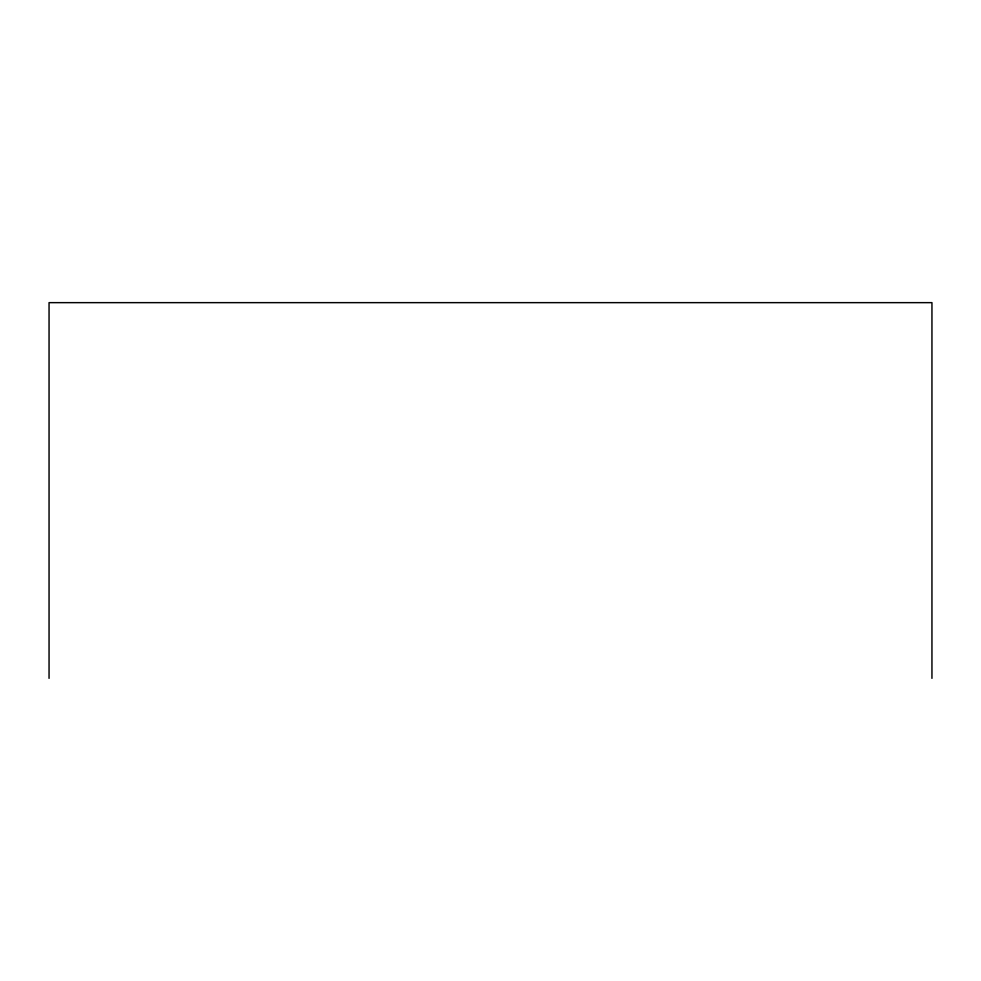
<?xml version="1.0" encoding="UTF-8"?>
<svg xmlns="http://www.w3.org/2000/svg" width="981" height="981" viewBox="0 0 981 981"><rect width="100%" height="100%" fill="white"/><g stroke="black" fill="none" stroke-linecap="round" stroke-linejoin="round"><path stroke-width="1.47" d="M931.95 678.349L931.95 302.651L49.05 302.651L49.05 678.349"/></g></svg>
